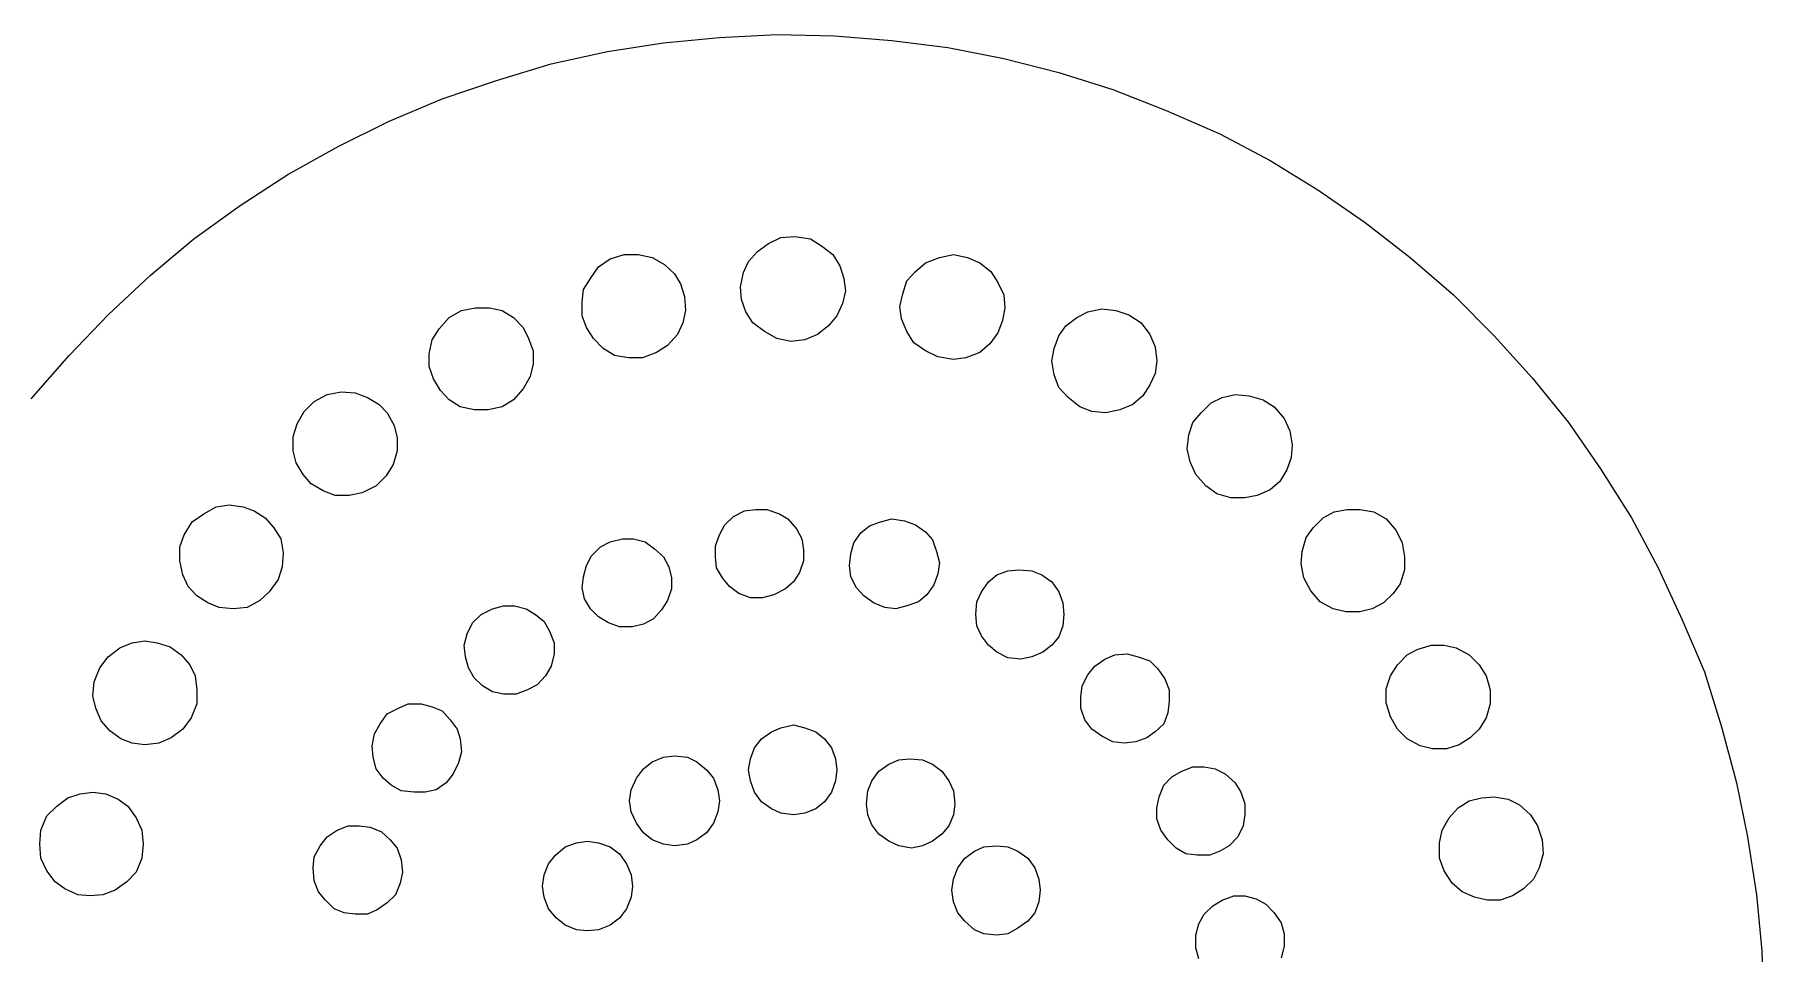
# Model space of a CAD drawing. Header units: millimetres. Extents: x -823 to -490, y -63 to 119.
# Drawn here: x -533.594 to -532.898, y 56.964 to 57.334 of the extents above; entities that cross this region are included whole.
import ezdxf

# ---------------------------------------------------------------- set-up
doc = ezdxf.new("R2010")
doc.units = ezdxf.units.MM
doc.header["$LTSCALE"] = 0.2
doc.header["$MEASUREMENT"] = 0

msp = doc.modelspace()

# ---------------------------------------------------------------- linework, layer by layer
at = {"linetype": 'Continuous'}
for points in [[(-533.3407, 57.33101), (-533.31812, 57.33313)], [(-533.31812, 57.33313), (-533.29506, 57.3343)], [(-533.29506, 57.3343), (-533.27178, 57.33383)], [(-533.27178, 57.33383), (-533.24872, 57.33195)], [(-533.24872, 57.33195), (-533.22614, 57.32913)], [(-533.38586, 57.32254), (-533.36328, 57.32748)], [(-533.36328, 57.32748), (-533.3407, 57.33101)], [(-533.22614, 57.32913), (-533.20356, 57.32466)], [(-533.20356, 57.32466), (-533.18145, 57.31901)], [(-533.40797, 57.31572), (-533.38586, 57.32254)], [(-533.18145, 57.31901), (-533.15957, 57.31219)], [(-533.42985, 57.30843), (-533.40797, 57.31572)], [(-533.15957, 57.31219), (-533.13816, 57.30372)], [(-533.4515, 57.29925), (-533.42985, 57.30843)], [(-533.13816, 57.30372), (-533.11652, 57.29431)], [(-533.47173, 57.28914), (-533.4515, 57.29925)], [(-533.11652, 57.29431), (-533.09629, 57.28349)], [(-533.49196, 57.27785), (-533.47173, 57.28914)], [(-533.09629, 57.28349), (-533.077, 57.27173)], [(-533.51125, 57.26538), (-533.49196, 57.27785)], [(-533.077, 57.27173), (-533.05795, 57.25856)], [(-533.52983, 57.25197), (-533.51125, 57.26538)], [(-533.05795, 57.25856), (-533.03983, 57.24444)], [(-533.54747, 57.23715), (-533.52983, 57.25197)], [(-533.30283, 57.2468), (-533.29836, 57.25009)], [(-533.29836, 57.25009), (-533.29342, 57.25244)], [(-533.29342, 57.25244), (-533.28777, 57.25291)], [(-533.28777, 57.25291), (-533.28142, 57.25197)], [(-533.28142, 57.25197), (-533.27695, 57.24915)], [(-533.27695, 57.24915), (-533.27248, 57.24562)], [(-533.36681, 57.24068), (-533.36211, 57.24397)], [(-533.36211, 57.24397), (-533.35646, 57.24562)], [(-533.35646, 57.24562), (-533.35082, 57.24562)], [(-533.35082, 57.24562), (-533.34517, 57.24444)], [(-533.34517, 57.24444), (-533.34023, 57.24162)], [(-533.34023, 57.24162), (-533.33623, 57.23786)], [(-533.30847, 57.23833), (-533.30635, 57.2428)], [(-533.30635, 57.2428), (-533.30283, 57.2468)], [(-533.27248, 57.24562), (-533.26966, 57.24115)], [(-533.26966, 57.24115), (-533.26801, 57.23598)], [(-533.23908, 57.2388), (-533.23508, 57.24233)], [(-533.23508, 57.24233), (-533.22944, 57.24444)], [(-533.22944, 57.24444), (-533.22379, 57.24562)], [(-533.22379, 57.24562), (-533.21814, 57.24444)], [(-533.21814, 57.24444), (-533.2132, 57.24233)], [(-533.2132, 57.24233), (-533.20873, 57.2388)], [(-533.03983, 57.24444), (-533.02243, 57.22939)], [(-533.56441, 57.22139), (-533.54747, 57.23715)], [(-533.37293, 57.23151), (-533.37011, 57.23598)], [(-533.37011, 57.23598), (-533.36681, 57.24068)], [(-533.33623, 57.23786), (-533.33388, 57.23386)], [(-533.33388, 57.23386), (-533.33223, 57.22868)], [(-533.30965, 57.23268), (-533.30847, 57.23833)], [(-533.26801, 57.23598), (-533.2673, 57.23104)], [(-533.24425, 57.22986), (-533.24261, 57.23503)], [(-533.24261, 57.23503), (-533.23908, 57.2388)], [(-533.20873, 57.2388), (-533.20591, 57.23433)], [(-533.20591, 57.23433), (-533.20356, 57.22939)], [(-533.3734, 57.22656), (-533.37293, 57.23151)], [(-533.33223, 57.22868), (-533.33176, 57.22304)], [(-533.30918, 57.22751), (-533.30965, 57.23268)], [(-533.30753, 57.22257), (-533.30918, 57.22751)], [(-533.2673, 57.23104), (-533.26848, 57.22586)], [(-533.24543, 57.22468), (-533.24425, 57.22986)], [(-533.20356, 57.22939), (-533.20309, 57.22421)], [(-533.02243, 57.22939), (-533.00596, 57.21292)], [(-533.58017, 57.20492), (-533.56441, 57.22139)], [(-533.43103, 57.21574), (-533.42703, 57.22021)], [(-533.42703, 57.22021), (-533.42209, 57.22304)], [(-533.42209, 57.22304), (-533.41644, 57.22421)], [(-533.41644, 57.22421), (-533.4108, 57.22421)], [(-533.4108, 57.22421), (-533.40562, 57.22304)], [(-533.40562, 57.22304), (-533.40116, 57.22021)], [(-533.40116, 57.22021), (-533.39715, 57.21622)], [(-533.3734, 57.22092), (-533.3734, 57.22656)], [(-533.37175, 57.21622), (-533.3734, 57.22092)], [(-533.33176, 57.22304), (-533.33294, 57.2181)], [(-533.30471, 57.2181), (-533.30753, 57.22257)], [(-533.27083, 57.22092), (-533.27413, 57.21692)], [(-533.26848, 57.22586), (-533.27083, 57.22092)], [(-533.24472, 57.21975), (-533.24543, 57.22468)], [(-533.20309, 57.22421), (-533.20403, 57.21904)], [(-533.17862, 57.21692), (-533.17415, 57.22021)], [(-533.17415, 57.22021), (-533.16968, 57.22257)], [(-533.16968, 57.22257), (-533.16404, 57.22374)], [(-533.16404, 57.22374), (-533.15839, 57.22304)], [(-533.15839, 57.22304), (-533.15322, 57.22139)], [(-533.15322, 57.22139), (-533.14828, 57.2181)], [(-533.43385, 57.21128), (-533.43103, 57.21574)], [(-533.39715, 57.21622), (-533.39504, 57.21175)], [(-533.36893, 57.21175), (-533.37175, 57.21622)], [(-533.33505, 57.21339), (-533.33905, 57.20892)], [(-533.33294, 57.2181), (-533.33505, 57.21339)], [(-533.30001, 57.21457), (-533.30471, 57.2181)], [(-533.29506, 57.21175), (-533.30001, 57.21457)], [(-533.2786, 57.21339), (-533.28377, 57.21128)], [(-533.27413, 57.21692), (-533.2786, 57.21339)], [(-533.24261, 57.21457), (-533.24472, 57.21975)], [(-533.23978, 57.2101), (-533.24261, 57.21457)], [(-533.20591, 57.2141), (-533.2092, 57.20963)], [(-533.20403, 57.21904), (-533.20591, 57.2141)], [(-533.18333, 57.20775), (-533.18145, 57.21292)], [(-533.18145, 57.21292), (-533.17862, 57.21692)], [(-533.14828, 57.2181), (-533.14475, 57.21339)], [(-533.14475, 57.21339), (-533.14263, 57.20845)], [(-533.00596, 57.21292), (-532.99067, 57.19598)], [(-533.43503, 57.20563), (-533.43385, 57.21128)], [(-533.39504, 57.21175), (-533.39316, 57.2068)], [(-533.39316, 57.2068), (-533.39316, 57.20163)], [(-533.36493, 57.20775), (-533.36893, 57.21175)], [(-533.36046, 57.20492), (-533.36493, 57.20775)], [(-533.34352, 57.2061), (-533.34917, 57.20398)], [(-533.33905, 57.20892), (-533.34352, 57.2061)], [(-533.28942, 57.21057), (-533.29506, 57.21175)], [(-533.28377, 57.21128), (-533.28942, 57.21057)], [(-533.23508, 57.2068), (-533.23978, 57.2101)], [(-533.23014, 57.20445), (-533.23508, 57.2068)], [(-533.2132, 57.2061), (-533.21885, 57.20398)], [(-533.2092, 57.20963), (-533.2132, 57.2061)], [(-533.18427, 57.20281), (-533.18333, 57.20775)], [(-533.14263, 57.20845), (-533.14193, 57.20281)], [(-533.59546, 57.18752), (-533.58017, 57.20492)], [(-533.43503, 57.20045), (-533.43503, 57.20563)], [(-533.43338, 57.19551), (-533.43503, 57.20045)], [(-533.39316, 57.20163), (-533.39433, 57.19646)], [(-533.35481, 57.20398), (-533.36046, 57.20492)], [(-533.34917, 57.20398), (-533.35481, 57.20398)], [(-533.22379, 57.20328), (-533.23014, 57.20445)], [(-533.21885, 57.20398), (-533.22379, 57.20328)], [(-533.18333, 57.19716), (-533.18427, 57.20281)], [(-533.14193, 57.20281), (-533.14263, 57.19763)], [(-533.43056, 57.19081), (-533.43338, 57.19551)], [(-533.39433, 57.19646), (-533.39715, 57.19152)], [(-533.18145, 57.19199), (-533.18333, 57.19716)], [(-533.17768, 57.18799), (-533.18145, 57.19199)], [(-533.14475, 57.19316), (-533.14757, 57.18869)], [(-533.14263, 57.19763), (-533.14475, 57.19316)], [(-532.99067, 57.19598), (-532.97609, 57.17787)], [(-533.48537, 57.18234), (-533.48137, 57.18634)], [(-533.48137, 57.18634), (-533.47619, 57.18916)], [(-533.47619, 57.18916), (-533.47055, 57.19034)], [(-533.47055, 57.19034), (-533.4649, 57.18987)], [(-533.4649, 57.18987), (-533.45996, 57.18799)], [(-533.45996, 57.18799), (-533.45526, 57.18516)], [(-533.45526, 57.18516), (-533.45197, 57.18187)], [(-533.42703, 57.18704), (-533.43056, 57.19081)], [(-533.42256, 57.18422), (-533.42703, 57.18704)], [(-533.40116, 57.18704), (-533.40562, 57.18422)], [(-533.39715, 57.19152), (-533.40116, 57.18704)], [(-533.17298, 57.18422), (-533.17768, 57.18799)], [(-533.15157, 57.18516), (-533.15675, 57.18305)], [(-533.14757, 57.18869), (-533.15157, 57.18516)], [(-533.12405, 57.18187), (-533.12005, 57.18587)], [(-533.12005, 57.18587), (-533.11558, 57.18799)], [(-533.11558, 57.18799), (-533.1104, 57.18916)], [(-533.1104, 57.18916), (-533.10476, 57.18869)], [(-533.10476, 57.18869), (-533.09911, 57.18704)], [(-533.09911, 57.18704), (-533.09464, 57.18422)], [(-533.48819, 57.1774), (-533.48537, 57.18234)], [(-533.45197, 57.18187), (-533.44914, 57.1767)], [(-533.41691, 57.18305), (-533.42256, 57.18422)], [(-533.41127, 57.18305), (-533.41691, 57.18305)], [(-533.40562, 57.18422), (-533.41127, 57.18305)], [(-533.16804, 57.18234), (-533.17298, 57.18422)], [(-533.16239, 57.18187), (-533.16804, 57.18234)], [(-533.15675, 57.18305), (-533.16239, 57.18187)], [(-533.12734, 57.17787), (-533.12405, 57.18187)], [(-533.09464, 57.18422), (-533.09065, 57.17952)], [(-533.09065, 57.17952), (-533.08829, 57.17458)], [(-533.48984, 57.17223), (-533.48819, 57.1774)], [(-533.48984, 57.16658), (-533.48984, 57.17223)], [(-533.44914, 57.1767), (-533.44797, 57.17176)], [(-533.44797, 57.17176), (-533.44797, 57.16658)], [(-533.12969, 57.16728), (-533.12899, 57.17293)], [(-533.12899, 57.17293), (-533.12734, 57.17787)], [(-533.08829, 57.17458), (-533.08735, 57.16893)], [(-532.97609, 57.17787), (-532.96315, 57.15929)], [(-533.48866, 57.16164), (-533.48984, 57.16658)], [(-533.44797, 57.16658), (-533.44961, 57.16094)], [(-533.12852, 57.16211), (-533.12969, 57.16728)], [(-533.08735, 57.16893), (-533.08782, 57.16376)], [(-533.48584, 57.15694), (-533.48866, 57.16164)], [(-533.44961, 57.16094), (-533.45244, 57.15646)], [(-533.12616, 57.15694), (-533.12852, 57.16211)], [(-533.08947, 57.15882), (-533.09229, 57.15411)], [(-533.08782, 57.16376), (-533.08947, 57.15882)], [(-532.96315, 57.15929), (-532.95068, 57.13953)], [(-533.48255, 57.15317), (-533.48584, 57.15694)], [(-533.47784, 57.15035), (-533.48255, 57.15317)], [(-533.4729, 57.14847), (-533.47784, 57.15035)], [(-533.45643, 57.15247), (-533.46208, 57.14964)], [(-533.45244, 57.15646), (-533.45643, 57.15247)], [(-533.12217, 57.15247), (-533.12616, 57.15694)], [(-533.1177, 57.14918), (-533.12217, 57.15247)], [(-533.09629, 57.15082), (-533.10146, 57.14847)], [(-533.09229, 57.15411), (-533.09629, 57.15082)], [(-533.52583, 57.14118), (-533.52089, 57.144)], [(-533.52089, 57.144), (-533.51571, 57.1447)], [(-533.51571, 57.1447), (-533.51007, 57.144)], [(-533.51007, 57.144), (-533.5056, 57.14235)], [(-533.46725, 57.14847), (-533.4729, 57.14847)], [(-533.46208, 57.14964), (-533.46725, 57.14847)], [(-533.11205, 57.14752), (-533.1177, 57.14918)], [(-533.1064, 57.14752), (-533.11205, 57.14752)], [(-533.10146, 57.14847), (-533.1064, 57.14752)], [(-533.53383, 57.13271), (-533.53053, 57.13788)], [(-533.53053, 57.13788), (-533.52583, 57.14118)], [(-533.5056, 57.14235), (-533.50113, 57.13953)], [(-533.50113, 57.13953), (-533.4976, 57.13553)], [(-533.31812, 57.13271), (-533.316, 57.13671)], [(-533.316, 57.13671), (-533.31247, 57.14)], [(-533.31247, 57.14), (-533.308, 57.14235)], [(-533.308, 57.14235), (-533.30353, 57.14282)], [(-533.30353, 57.14282), (-533.29906, 57.14282)], [(-533.29906, 57.14282), (-533.29389, 57.14118)], [(-533.29389, 57.14118), (-533.29059, 57.13906)], [(-533.29059, 57.13906), (-533.28706, 57.13506)], [(-533.25766, 57.13623), (-533.25319, 57.13788)], [(-533.25319, 57.13788), (-533.24872, 57.13906)], [(-533.24872, 57.13906), (-533.24355, 57.13835)], [(-533.24355, 57.13835), (-533.23908, 57.13671)], [(-533.23908, 57.13671), (-533.23508, 57.13388)], [(-533.07888, 57.13553), (-533.07489, 57.13953)], [(-533.07489, 57.13953), (-533.07041, 57.14188)], [(-533.07041, 57.14188), (-533.06524, 57.14282)], [(-533.06524, 57.14282), (-533.06007, 57.14282)], [(-533.06007, 57.14282), (-533.05442, 57.14188)], [(-533.05442, 57.14188), (-533.04948, 57.13906)], [(-533.04948, 57.13906), (-533.04548, 57.13435)], [(-532.95068, 57.13953), (-532.93986, 57.1193)], [(-533.53547, 57.12777), (-533.53383, 57.13271)], [(-533.4976, 57.13553), (-533.49478, 57.13106)], [(-533.49478, 57.13106), (-533.49384, 57.12541)], [(-533.3661, 57.12777), (-533.36211, 57.12988)], [(-533.36211, 57.12988), (-533.35717, 57.13106)], [(-533.35717, 57.13106), (-533.3527, 57.13106)], [(-533.3527, 57.13106), (-533.34799, 57.12988)], [(-533.34799, 57.12988), (-533.34423, 57.12706)], [(-533.31976, 57.12824), (-533.31812, 57.13271)], [(-533.28706, 57.13506), (-533.28495, 57.13106)], [(-533.28495, 57.13106), (-533.28424, 57.12659)], [(-533.26519, 57.12494), (-533.26401, 57.12942)], [(-533.26401, 57.12942), (-533.26119, 57.13341)], [(-533.26119, 57.13341), (-533.25766, 57.13623)], [(-533.23508, 57.13388), (-533.23226, 57.13059)], [(-533.23226, 57.13059), (-533.23061, 57.12589)], [(-533.08335, 57.12589), (-533.08171, 57.13153)], [(-533.08171, 57.13153), (-533.07888, 57.13553)], [(-533.04548, 57.13435), (-533.04313, 57.12942)], [(-533.04313, 57.12942), (-533.04219, 57.12377)], [(-533.53547, 57.12212), (-533.53547, 57.12777)], [(-533.49384, 57.12541), (-533.49431, 57.11977)], [(-533.37175, 57.12024), (-533.36963, 57.12424)], [(-533.36963, 57.12424), (-533.3661, 57.12777)], [(-533.34423, 57.12706), (-533.3407, 57.12377)], [(-533.3407, 57.12377), (-533.33858, 57.11977)], [(-533.31976, 57.12377), (-533.31976, 57.12824)], [(-533.31929, 57.1193), (-533.31976, 57.12377)], [(-533.28424, 57.12659), (-533.28424, 57.12212)], [(-533.26566, 57.12024), (-533.26519, 57.12494)], [(-533.23061, 57.12589), (-533.22944, 57.12142)], [(-533.08382, 57.12095), (-533.08335, 57.12589)], [(-533.04219, 57.12377), (-533.04219, 57.11859)], [(-533.5343, 57.11647), (-533.53547, 57.12212)], [(-533.53218, 57.11177), (-533.5343, 57.11647)], [(-533.49431, 57.11977), (-533.49595, 57.11459)], [(-533.3734, 57.1113), (-533.37293, 57.11577)], [(-533.37293, 57.11577), (-533.37175, 57.12024)], [(-533.33858, 57.11977), (-533.3374, 57.1153)], [(-533.31694, 57.1153), (-533.31929, 57.1193)], [(-533.28589, 57.11742), (-533.28824, 57.11365)], [(-533.28424, 57.12212), (-533.28589, 57.11742)], [(-533.26519, 57.11577), (-533.26566, 57.12024)], [(-533.26284, 57.1113), (-533.26519, 57.11577)], [(-533.23014, 57.11695), (-533.23179, 57.11248)], [(-533.22944, 57.12142), (-533.23014, 57.11695)], [(-533.20968, 57.11365), (-533.20638, 57.11647)], [(-533.20638, 57.11647), (-533.20191, 57.11812)], [(-533.20191, 57.11812), (-533.19744, 57.11859)], [(-533.19744, 57.11859), (-533.19227, 57.11812)], [(-533.19227, 57.11812), (-533.18827, 57.11647)], [(-533.18827, 57.11647), (-533.18427, 57.11365)], [(-533.08265, 57.1153), (-533.08382, 57.12095)], [(-533.04219, 57.11859), (-533.04383, 57.11295)], [(-532.93986, 57.1193), (-532.93022, 57.09836)], [(-533.52865, 57.10801), (-533.53218, 57.11177)], [(-533.49948, 57.10966), (-533.50325, 57.10613)], [(-533.49595, 57.11459), (-533.49948, 57.10966)], [(-533.37246, 57.10683), (-533.3734, 57.1113)], [(-533.3374, 57.11083), (-533.33905, 57.10613)], [(-533.3374, 57.1153), (-533.3374, 57.11083)], [(-533.31412, 57.11177), (-533.31694, 57.1153)], [(-533.31035, 57.10895), (-533.31412, 57.11177)], [(-533.30565, 57.1073), (-533.31035, 57.10895)], [(-533.29624, 57.10848), (-533.30071, 57.1073)], [(-533.29154, 57.11083), (-533.29624, 57.10848)], [(-533.28824, 57.11365), (-533.29154, 57.11083)], [(-533.26001, 57.10801), (-533.26284, 57.1113)], [(-533.23461, 57.10848), (-533.2379, 57.10565)], [(-533.23179, 57.11248), (-533.23461, 57.10848)], [(-533.21438, 57.10565), (-533.2125, 57.10966)], [(-533.2125, 57.10966), (-533.20968, 57.11365)], [(-533.18427, 57.11365), (-533.18145, 57.10966)], [(-533.18145, 57.10966), (-533.1798, 57.10518)], [(-533.07983, 57.11013), (-533.08265, 57.1153)], [(-533.07606, 57.10565), (-533.07983, 57.11013)], [(-533.04666, 57.10895), (-533.05065, 57.10518)], [(-533.04383, 57.11295), (-533.04666, 57.10895)], [(-533.52418, 57.10518), (-533.52865, 57.10801)], [(-533.51971, 57.1033), (-533.52418, 57.10518)], [(-533.51407, 57.10283), (-533.51971, 57.1033)], [(-533.50842, 57.1033), (-533.51407, 57.10283)], [(-533.50325, 57.10613), (-533.50842, 57.1033)], [(-533.41409, 57.10048), (-533.40962, 57.10283)], [(-533.40962, 57.10283), (-533.40515, 57.10401)], [(-533.40515, 57.10401), (-533.40068, 57.10401)], [(-533.40068, 57.10401), (-533.39598, 57.10283)], [(-533.39598, 57.10283), (-533.39222, 57.10048)], [(-533.37011, 57.10283), (-533.37246, 57.10683)], [(-533.36681, 57.09954), (-533.37011, 57.10283)], [(-533.34141, 57.10236), (-533.3447, 57.09883)], [(-533.33905, 57.10613), (-533.34141, 57.10236)], [(-533.30071, 57.1073), (-533.30565, 57.1073)], [(-533.25601, 57.10518), (-533.26001, 57.10801)], [(-533.25155, 57.1033), (-533.25601, 57.10518)], [(-533.24708, 57.10283), (-533.25155, 57.1033)], [(-533.24261, 57.10401), (-533.24708, 57.10283)], [(-533.2379, 57.10565), (-533.24261, 57.10401)], [(-533.21485, 57.10048), (-533.21438, 57.10565)], [(-533.1798, 57.10518), (-533.17933, 57.10048)], [(-533.07089, 57.10283), (-533.07606, 57.10565)], [(-533.06571, 57.10166), (-533.07089, 57.10283)], [(-533.06007, 57.10166), (-533.06571, 57.10166)], [(-533.05512, 57.10283), (-533.06007, 57.10166)], [(-533.05065, 57.10518), (-533.05512, 57.10283)], [(-533.41974, 57.09272), (-533.41762, 57.09719)], [(-533.41762, 57.09719), (-533.41409, 57.10048)], [(-533.39222, 57.10048), (-533.38869, 57.09766)], [(-533.38869, 57.09766), (-533.38657, 57.09389)], [(-533.36281, 57.09719), (-533.36681, 57.09954)], [(-533.35834, 57.09554), (-533.36281, 57.09719)], [(-533.35317, 57.09554), (-533.35834, 57.09554)], [(-533.3487, 57.09671), (-533.35317, 57.09554)], [(-533.3447, 57.09883), (-533.3487, 57.09671)], [(-533.21438, 57.09601), (-533.21485, 57.10048)], [(-533.2125, 57.09201), (-533.21438, 57.09601)], [(-533.1798, 57.09601), (-533.18145, 57.09154)], [(-533.17933, 57.10048), (-533.1798, 57.09601)], [(-532.93022, 57.09836), (-532.92128, 57.07743)], [(-533.5597, 57.08707), (-533.55476, 57.08919)], [(-533.55476, 57.08919), (-533.54959, 57.0899)], [(-533.54959, 57.0899), (-533.54465, 57.08919)], [(-533.54465, 57.08919), (-533.53947, 57.08754)], [(-533.53947, 57.08754), (-533.535, 57.08425)], [(-533.42092, 57.08825), (-533.41974, 57.09272)], [(-533.42044, 57.08354), (-533.42092, 57.08825)], [(-533.38657, 57.09389), (-533.38469, 57.08919)], [(-533.38469, 57.08919), (-533.38469, 57.08472)], [(-533.20968, 57.08825), (-533.2125, 57.09201)], [(-533.20638, 57.08542), (-533.20968, 57.08825)], [(-533.18427, 57.08825), (-533.1878, 57.08542)], [(-533.18145, 57.09154), (-533.18427, 57.08825)], [(-533.03701, 57.08637), (-533.03137, 57.08825)], [(-533.03137, 57.08825), (-533.02619, 57.08825)], [(-533.02619, 57.08825), (-533.02125, 57.08707)], [(-533.5677, 57.07907), (-533.56441, 57.08354)], [(-533.56441, 57.08354), (-533.5597, 57.08707)], [(-533.535, 57.08425), (-533.53147, 57.08025)], [(-533.41927, 57.07907), (-533.42044, 57.08354)], [(-533.38469, 57.08472), (-533.38586, 57.07978)], [(-533.20191, 57.08307), (-533.20638, 57.08542)], [(-533.19673, 57.0826), (-533.20191, 57.08307)], [(-533.19227, 57.08354), (-533.19673, 57.0826)], [(-533.1878, 57.08542), (-533.19227, 57.08354)], [(-533.16686, 57.07978), (-533.16286, 57.0826)], [(-533.16286, 57.0826), (-533.15886, 57.08425)], [(-533.15886, 57.08425), (-533.15392, 57.08472)], [(-533.15392, 57.08472), (-533.14945, 57.08354)], [(-533.14945, 57.08354), (-533.14475, 57.0819)], [(-533.14475, 57.0819), (-533.14146, 57.0786)], [(-533.04501, 57.08025), (-533.04101, 57.08425)], [(-533.04101, 57.08425), (-533.03701, 57.08637)], [(-533.02125, 57.08707), (-533.01608, 57.08425)], [(-533.01608, 57.08425), (-533.01208, 57.08025)], [(-533.57005, 57.07343), (-533.5677, 57.07907)], [(-533.53147, 57.08025), (-533.52936, 57.07578)], [(-533.52936, 57.07578), (-533.52865, 57.07014)], [(-533.41691, 57.07507), (-533.41927, 57.07907)], [(-533.41362, 57.07178), (-533.41691, 57.07507)], [(-533.38822, 57.07578), (-533.39151, 57.07225)], [(-533.38586, 57.07978), (-533.38822, 57.07578)], [(-533.17204, 57.07178), (-533.16968, 57.07625)], [(-533.16968, 57.07625), (-533.16686, 57.07978)], [(-533.14146, 57.0786), (-533.13863, 57.0746)], [(-533.13863, 57.0746), (-533.13699, 57.07014)], [(-533.04948, 57.07061), (-533.04783, 57.07578)], [(-533.04783, 57.07578), (-533.04501, 57.08025)], [(-533.01208, 57.08025), (-533.00925, 57.07578)], [(-533.00925, 57.07578), (-533.00761, 57.07014)], [(-532.92128, 57.07743), (-532.91445, 57.05531)], [(-533.57053, 57.06778), (-533.57005, 57.07343)], [(-533.56935, 57.06284), (-533.57053, 57.06778)], [(-533.52865, 57.07014), (-533.52865, 57.06449)], [(-533.40962, 57.06943), (-533.41362, 57.07178)], [(-533.40515, 57.06849), (-533.40962, 57.06943)], [(-533.39998, 57.06849), (-533.40515, 57.06849)], [(-533.39551, 57.07014), (-533.39998, 57.06849)], [(-533.39151, 57.07225), (-533.39551, 57.07014)], [(-533.17251, 57.06731), (-533.17204, 57.07178)], [(-533.17251, 57.06284), (-533.17251, 57.06731)], [(-533.13699, 57.07014), (-533.13699, 57.06566)], [(-533.04948, 57.06496), (-533.04948, 57.07061)], [(-533.00761, 57.07014), (-533.00761, 57.06449)], [(-533.56723, 57.05767), (-533.56935, 57.06284)], [(-533.52865, 57.06449), (-533.53101, 57.05884)], [(-533.45479, 57.05649), (-533.45197, 57.06049)], [(-533.45197, 57.06049), (-533.44749, 57.06284)], [(-533.44749, 57.06284), (-533.4435, 57.06449)], [(-533.4435, 57.06449), (-533.43832, 57.06449)], [(-533.43832, 57.06449), (-533.43385, 57.06331)], [(-533.43385, 57.06331), (-533.42985, 57.06167)], [(-533.42985, 57.06167), (-533.42656, 57.05814)], [(-533.17086, 57.05814), (-533.17251, 57.06284)], [(-533.13745, 57.06096), (-533.1391, 57.05649)], [(-533.13699, 57.06566), (-533.13745, 57.06096)], [(-533.04783, 57.05931), (-533.04948, 57.06496)], [(-533.00761, 57.06449), (-533.00925, 57.05884)], [(-533.5637, 57.05367), (-533.56723, 57.05767)], [(-533.55923, 57.05038), (-533.5637, 57.05367)], [(-533.5343, 57.05437), (-533.539, 57.05085)], [(-533.53101, 57.05884), (-533.5343, 57.05437)], [(-533.45714, 57.05249), (-533.45479, 57.05649)], [(-533.42656, 57.05814), (-533.42374, 57.05437)], [(-533.42374, 57.05437), (-533.42256, 57.05038)], [(-533.30118, 57.05038), (-533.29718, 57.0532)], [(-533.29718, 57.0532), (-533.29342, 57.05484)], [(-533.29342, 57.05484), (-533.28824, 57.05602)], [(-533.28824, 57.05602), (-533.28377, 57.05484)], [(-533.28377, 57.05484), (-533.2793, 57.0532)], [(-533.2793, 57.0532), (-533.27577, 57.05038)], [(-533.16804, 57.05437), (-533.17086, 57.05814)], [(-533.16404, 57.05155), (-533.16804, 57.05437)], [(-533.14263, 57.0532), (-533.14592, 57.05085)], [(-533.1391, 57.05649), (-533.14263, 57.0532)], [(-533.04501, 57.05437), (-533.04783, 57.05931)], [(-533.04101, 57.05038), (-533.04501, 57.05437)], [(-533.01208, 57.05437), (-533.01561, 57.05085)], [(-533.00925, 57.05884), (-533.01208, 57.05437)], [(-532.91445, 57.05531), (-532.90834, 57.03273)], [(-533.55476, 57.04873), (-533.55923, 57.05038)], [(-533.54959, 57.04802), (-533.55476, 57.04873)], [(-533.54394, 57.04873), (-533.54959, 57.04802)], [(-533.539, 57.05085), (-533.54394, 57.04873)], [(-533.45808, 57.04755), (-533.45714, 57.05249)], [(-533.45761, 57.04308), (-533.45808, 57.04755)], [(-533.42256, 57.05038), (-533.42209, 57.0452)], [(-533.30565, 57.04238), (-533.304, 57.04685)], [(-533.304, 57.04685), (-533.30118, 57.05038)], [(-533.27577, 57.05038), (-533.27295, 57.04685)], [(-533.27295, 57.04685), (-533.27131, 57.04238)], [(-533.15957, 57.0492), (-533.16404, 57.05155)], [(-533.1551, 57.04873), (-533.15957, 57.0492)], [(-533.1504, 57.0492), (-533.1551, 57.04873)], [(-533.14592, 57.05085), (-533.1504, 57.0492)], [(-533.03583, 57.04755), (-533.04101, 57.05038)], [(-533.03089, 57.04637), (-533.03583, 57.04755)], [(-533.02525, 57.04637), (-533.03089, 57.04637)], [(-533.02007, 57.04802), (-533.02525, 57.04637)], [(-533.01561, 57.05085), (-533.02007, 57.04802)], [(-533.45643, 57.03838), (-533.45761, 57.04308)], [(-533.42327, 57.04073), (-533.42538, 57.03626)], [(-533.42209, 57.0452), (-533.42327, 57.04073)], [(-533.3487, 57.03838), (-533.34517, 57.0412)], [(-533.34517, 57.0412), (-533.3407, 57.04308)], [(-533.3407, 57.04308), (-533.33623, 57.04355)], [(-533.33623, 57.04355), (-533.33106, 57.04308)], [(-533.33106, 57.04308), (-533.32729, 57.0412)], [(-533.32729, 57.0412), (-533.32329, 57.03791)], [(-533.30635, 57.03791), (-533.30565, 57.04238)], [(-533.27131, 57.04238), (-533.27083, 57.03791)], [(-533.2539, 57.03744), (-533.2499, 57.04026)], [(-533.2499, 57.04026), (-533.2459, 57.04191)], [(-533.2459, 57.04191), (-533.24143, 57.04238)], [(-533.24143, 57.04238), (-533.23625, 57.04191)], [(-533.23625, 57.04191), (-533.23226, 57.04026)], [(-533.23226, 57.04026), (-533.22849, 57.03744)], [(-533.13181, 57.03744), (-533.12734, 57.03908)], [(-533.12734, 57.03908), (-533.12287, 57.03908)], [(-533.12287, 57.03908), (-533.1184, 57.03838)], [(-533.45361, 57.03461), (-533.45643, 57.03838)], [(-533.45032, 57.03179), (-533.45361, 57.03461)], [(-533.44632, 57.02944), (-533.45032, 57.03179)], [(-533.42821, 57.03273), (-533.43221, 57.02991)], [(-533.42538, 57.03626), (-533.42821, 57.03273)], [(-533.35364, 57.02991), (-533.35152, 57.03461)], [(-533.35152, 57.03461), (-533.3487, 57.03838)], [(-533.32329, 57.03791), (-533.32047, 57.03461)], [(-533.32047, 57.03461), (-533.31882, 57.02991)], [(-533.30565, 57.03344), (-533.30635, 57.03791)], [(-533.304, 57.02897), (-533.30565, 57.03344)], [(-533.27131, 57.03344), (-533.27295, 57.02897)], [(-533.27083, 57.03791), (-533.27131, 57.03344)], [(-533.25837, 57.02944), (-533.25672, 57.03344)], [(-533.25672, 57.03344), (-533.2539, 57.03744)], [(-533.22849, 57.03744), (-533.22567, 57.03344)], [(-533.22567, 57.03344), (-533.22379, 57.02944)], [(-533.14098, 57.02709), (-533.1391, 57.03179)], [(-533.1391, 57.03179), (-533.13581, 57.03508)], [(-533.13581, 57.03508), (-533.13181, 57.03744)], [(-533.1184, 57.03838), (-533.1144, 57.03626)], [(-533.1144, 57.03626), (-533.1104, 57.03273)], [(-533.1104, 57.03273), (-533.10805, 57.02897)], [(-532.90834, 57.03273), (-532.90387, 57.01086)], [(-533.58511, 57.02332), (-533.58064, 57.02661)], [(-533.58064, 57.02661), (-533.5757, 57.02826)], [(-533.5757, 57.02826), (-533.57053, 57.02897)], [(-533.57053, 57.02897), (-533.56535, 57.02826)], [(-533.56535, 57.02826), (-533.56041, 57.02614)], [(-533.56041, 57.02614), (-533.55641, 57.02332)], [(-533.44115, 57.02897), (-533.44632, 57.02944)], [(-533.43667, 57.02897), (-533.44115, 57.02897)], [(-533.43221, 57.02991), (-533.43667, 57.02897)], [(-533.35434, 57.02544), (-533.35364, 57.02991)], [(-533.35364, 57.02097), (-533.35434, 57.02544)], [(-533.31882, 57.02991), (-533.31812, 57.02544)], [(-533.31812, 57.02544), (-533.31882, 57.02097)], [(-533.30118, 57.02497), (-533.304, 57.02897)], [(-533.29718, 57.02215), (-533.30118, 57.02497)], [(-533.27577, 57.02497), (-533.2793, 57.02215)], [(-533.27295, 57.02897), (-533.27577, 57.02497)], [(-533.25884, 57.02426), (-533.25837, 57.02944)], [(-533.22379, 57.02944), (-533.22332, 57.02426)], [(-533.14193, 57.02262), (-533.14098, 57.02709)], [(-533.10805, 57.02897), (-533.1064, 57.02426)], [(-533.02055, 57.02262), (-533.01608, 57.02544)], [(-533.01608, 57.02544), (-533.01113, 57.02661)], [(-533.01113, 57.02661), (-533.00596, 57.02709)], [(-533.00596, 57.02709), (-533.00031, 57.02614)], [(-533.00031, 57.02614), (-532.99585, 57.02379)], [(-533.59146, 57.01368), (-533.58911, 57.01933)], [(-533.58911, 57.01933), (-533.58511, 57.02332)], [(-533.55641, 57.02332), (-533.55312, 57.01862)], [(-533.55312, 57.01862), (-533.55077, 57.01368)], [(-533.35152, 57.0165), (-533.35364, 57.02097)], [(-533.31882, 57.02097), (-533.32047, 57.0165)], [(-533.29342, 57.0205), (-533.29718, 57.02215)], [(-533.28824, 57.0198), (-533.29342, 57.0205)], [(-533.28377, 57.0205), (-533.28824, 57.0198)], [(-533.2793, 57.02215), (-533.28377, 57.0205)], [(-533.25837, 57.0198), (-533.25884, 57.02426)], [(-533.25672, 57.0158), (-533.25837, 57.0198)], [(-533.22379, 57.0198), (-533.22567, 57.01532)], [(-533.22332, 57.02426), (-533.22379, 57.0198)], [(-533.14193, 57.01815), (-533.14193, 57.02262)], [(-533.14028, 57.01368), (-533.14193, 57.01815)], [(-533.1064, 57.0198), (-533.10711, 57.01532)], [(-533.1064, 57.02426), (-533.1064, 57.0198)], [(-533.0269, 57.01368), (-533.02407, 57.01862)], [(-533.02407, 57.01862), (-533.02055, 57.02262)], [(-532.99585, 57.02379), (-532.99137, 57.0198)], [(-532.99137, 57.0198), (-532.98855, 57.01532)], [(-533.59193, 57.00803), (-533.59146, 57.01368)], [(-533.55077, 57.01368), (-533.55029, 57.00803)], [(-533.47619, 57.01086), (-533.4722, 57.01368)], [(-533.4722, 57.01368), (-533.46773, 57.01532)], [(-533.46773, 57.01532), (-533.46326, 57.01532)], [(-533.46326, 57.01532), (-533.45879, 57.01485)], [(-533.45879, 57.01485), (-533.45432, 57.01297)], [(-533.45432, 57.01297), (-533.45079, 57.00968)], [(-533.3487, 57.0125), (-533.35152, 57.0165)], [(-533.34517, 57.00968), (-533.3487, 57.0125)], [(-533.32329, 57.0125), (-533.32729, 57.00968)], [(-533.32047, 57.0165), (-533.32329, 57.0125)], [(-533.2539, 57.01203), (-533.25672, 57.0158)], [(-533.2499, 57.00921), (-533.2539, 57.01203)], [(-533.22849, 57.01203), (-533.23226, 57.00921)], [(-533.22567, 57.01532), (-533.22849, 57.01203)], [(-533.13745, 57.00968), (-533.14028, 57.01368)], [(-533.10711, 57.01532), (-533.10923, 57.01086)], [(-533.02807, 57.0085), (-533.0269, 57.01368)], [(-532.98855, 57.01532), (-532.98667, 57.00968)], [(-533.59146, 57.00239), (-533.59193, 57.00803)], [(-533.55029, 57.00803), (-533.55077, 57.00239)], [(-533.48137, 57.00286), (-533.47902, 57.00733)], [(-533.47902, 57.00733), (-533.47619, 57.01086)], [(-533.45079, 57.00968), (-533.44797, 57.00638)], [(-533.44797, 57.00638), (-533.44632, 57.00168)], [(-533.38422, 57.00356), (-533.38022, 57.00686)], [(-533.38022, 57.00686), (-533.37575, 57.0085)], [(-533.37575, 57.0085), (-533.37128, 57.00921)], [(-533.37128, 57.00921), (-533.36681, 57.0085)], [(-533.36681, 57.0085), (-533.36211, 57.00686)], [(-533.36211, 57.00686), (-533.35834, 57.00403)], [(-533.35834, 57.00403), (-533.35552, 57.00004)], [(-533.3407, 57.00803), (-533.34517, 57.00968)], [(-533.33623, 57.00733), (-533.3407, 57.00803)], [(-533.33106, 57.00803), (-533.33623, 57.00733)], [(-533.32729, 57.00968), (-533.33106, 57.00803)], [(-533.2459, 57.00733), (-533.2499, 57.00921)], [(-533.24073, 57.00638), (-533.2459, 57.00733)], [(-533.23625, 57.00733), (-533.24073, 57.00638)], [(-533.23226, 57.00921), (-533.23625, 57.00733)], [(-533.21932, 57.00239), (-533.21532, 57.00521)], [(-533.21532, 57.00521), (-533.21156, 57.00686)], [(-533.21156, 57.00686), (-533.20638, 57.00733)], [(-533.20638, 57.00733), (-533.20191, 57.00686)], [(-533.20191, 57.00686), (-533.19791, 57.00521)], [(-533.19791, 57.00521), (-533.19391, 57.00239)], [(-533.13416, 57.00638), (-533.13745, 57.00968)], [(-533.13016, 57.00403), (-533.13416, 57.00638)], [(-533.12569, 57.00356), (-533.13016, 57.00403)], [(-533.11652, 57.00521), (-533.12052, 57.00356)], [(-533.11276, 57.00733), (-533.11652, 57.00521)], [(-533.10923, 57.01086), (-533.11276, 57.00733)], [(-533.02807, 57.00239), (-533.02807, 57.0085)], [(-532.9862, 57.00403), (-532.98785, 56.99839)], [(-532.98667, 57.00968), (-532.9862, 57.00403)], [(-532.90387, 57.01086), (-532.90034, 56.98757)], [(-533.58911, 56.99721), (-533.59146, 57.00239)], [(-533.58581, 56.99274), (-533.58911, 56.99721)], [(-533.55077, 57.00239), (-533.55312, 56.99674)], [(-533.48184, 56.99839), (-533.48137, 57.00286)], [(-533.48137, 56.99321), (-533.48184, 56.99839)], [(-533.44632, 57.00168), (-533.44585, 56.99674)], [(-533.38869, 56.99556), (-533.38704, 57.00004)], [(-533.38704, 57.00004), (-533.38422, 57.00356)], [(-533.35552, 57.00004), (-533.35364, 56.99556)], [(-533.22379, 56.99392), (-533.22214, 56.99839)], [(-533.22214, 56.99839), (-533.21932, 57.00239)], [(-533.19391, 57.00239), (-533.19109, 56.99839)], [(-533.19109, 56.99839), (-533.18944, 56.99392)], [(-533.12052, 57.00356), (-533.12569, 57.00356)], [(-533.02619, 56.99721), (-533.02807, 57.00239)], [(-533.0229, 56.99227), (-533.02619, 56.99721)], [(-532.98785, 56.99839), (-532.9902, 56.99392)], [(-533.58182, 56.98992), (-533.58581, 56.99274)], [(-533.55688, 56.99274), (-533.56159, 56.98945)], [(-533.55312, 56.99674), (-533.55688, 56.99274)], [(-533.47972, 56.98874), (-533.48137, 56.99321)], [(-533.44679, 56.99227), (-533.44867, 56.98757)], [(-533.44585, 56.99674), (-533.44679, 56.99227)], [(-533.38939, 56.9911), (-533.38869, 56.99556)], [(-533.38869, 56.98663), (-533.38939, 56.9911)], [(-533.35364, 56.99556), (-533.35317, 56.9911)], [(-533.35317, 56.9911), (-533.35364, 56.98663)], [(-533.22449, 56.98945), (-533.22379, 56.99392)], [(-533.18944, 56.99392), (-533.18897, 56.98945)], [(-533.0189, 56.98874), (-533.0229, 56.99227)], [(-532.9902, 56.99392), (-532.9942, 56.98992)], [(-533.57664, 56.98757), (-533.58182, 56.98992)], [(-533.5717, 56.9871), (-533.57664, 56.98757)], [(-533.56652, 56.98757), (-533.5717, 56.9871)], [(-533.56159, 56.98945), (-533.56652, 56.98757)], [(-533.4769, 56.98545), (-533.47972, 56.98874)], [(-533.47337, 56.98192), (-533.4769, 56.98545)], [(-533.45197, 56.98427), (-533.45596, 56.98145)], [(-533.44867, 56.98757), (-533.45197, 56.98427)], [(-533.38704, 56.98192), (-533.38869, 56.98663)], [(-533.35364, 56.98663), (-533.35552, 56.98192)], [(-533.22379, 56.98474), (-533.22449, 56.98945)], [(-533.22214, 56.98028), (-533.22379, 56.98474)], [(-533.18944, 56.98474), (-533.19109, 56.98028)], [(-533.18897, 56.98945), (-533.18944, 56.98474)], [(-533.12287, 56.97981), (-533.11934, 56.9831)], [(-533.11934, 56.9831), (-533.11558, 56.98545)], [(-533.11558, 56.98545), (-533.11088, 56.9871)], [(-533.11088, 56.9871), (-533.1064, 56.9871)], [(-533.1064, 56.9871), (-533.10194, 56.98592)], [(-533.10194, 56.98592), (-533.09794, 56.9838)], [(-533.09794, 56.9838), (-533.09464, 56.98028)], [(-533.01396, 56.98663), (-533.0189, 56.98874)], [(-533.00878, 56.98545), (-533.01396, 56.98663)], [(-533.00361, 56.98545), (-533.00878, 56.98545)], [(-532.99867, 56.9871), (-533.00361, 56.98545)], [(-532.9942, 56.98992), (-532.99867, 56.9871)], [(-532.90034, 56.98757), (-532.89822, 56.96498)], [(-533.46937, 56.98028), (-533.47337, 56.98192)], [(-533.4649, 56.97981), (-533.46937, 56.98028)], [(-533.45996, 56.97981), (-533.4649, 56.97981)], [(-533.45596, 56.98145), (-533.45996, 56.97981)], [(-533.38375, 56.97816), (-533.38704, 56.98192)], [(-533.38022, 56.97533), (-533.38375, 56.97816)], [(-533.35834, 56.97816), (-533.36211, 56.97533)], [(-533.35552, 56.98192), (-533.35834, 56.97816)], [(-533.21932, 56.97698), (-533.22214, 56.98028)], [(-533.21532, 56.97345), (-533.21932, 56.97698)], [(-533.19391, 56.97698), (-533.19791, 56.97416)], [(-533.19109, 56.98028), (-533.19391, 56.97698)], [(-533.12499, 56.9758), (-533.12287, 56.97981)], [(-533.09464, 56.98028), (-533.09182, 56.97628)], [(-533.09182, 56.97628), (-533.09065, 56.97181)], [(-533.37575, 56.97345), (-533.38022, 56.97533)], [(-533.37128, 56.97298), (-533.37575, 56.97345)], [(-533.36681, 56.97345), (-533.37128, 56.97298)], [(-533.36211, 56.97533), (-533.36681, 56.97345)], [(-533.21156, 56.97181), (-533.21532, 56.97345)], [(-533.20638, 56.97134), (-533.21156, 56.97181)], [(-533.20191, 56.97181), (-533.20638, 56.97134)], [(-533.19791, 56.97416), (-533.20191, 56.97181)], [(-533.12616, 56.97134), (-533.12499, 56.9758)], [(-533.12616, 56.96616), (-533.12616, 56.97134)], [(-533.09065, 56.97181), (-533.09065, 56.96687)], [(-533.12499, 56.96169), (-533.12616, 56.96616)], [(-533.09065, 56.96687), (-533.09182, 56.96216)], [(-532.89822, 56.96498), (-532.89752, 56.94193)]]:
    msp.add_lwpolyline(points, dxfattribs=at)

doc.saveas('drawing.dxf')
